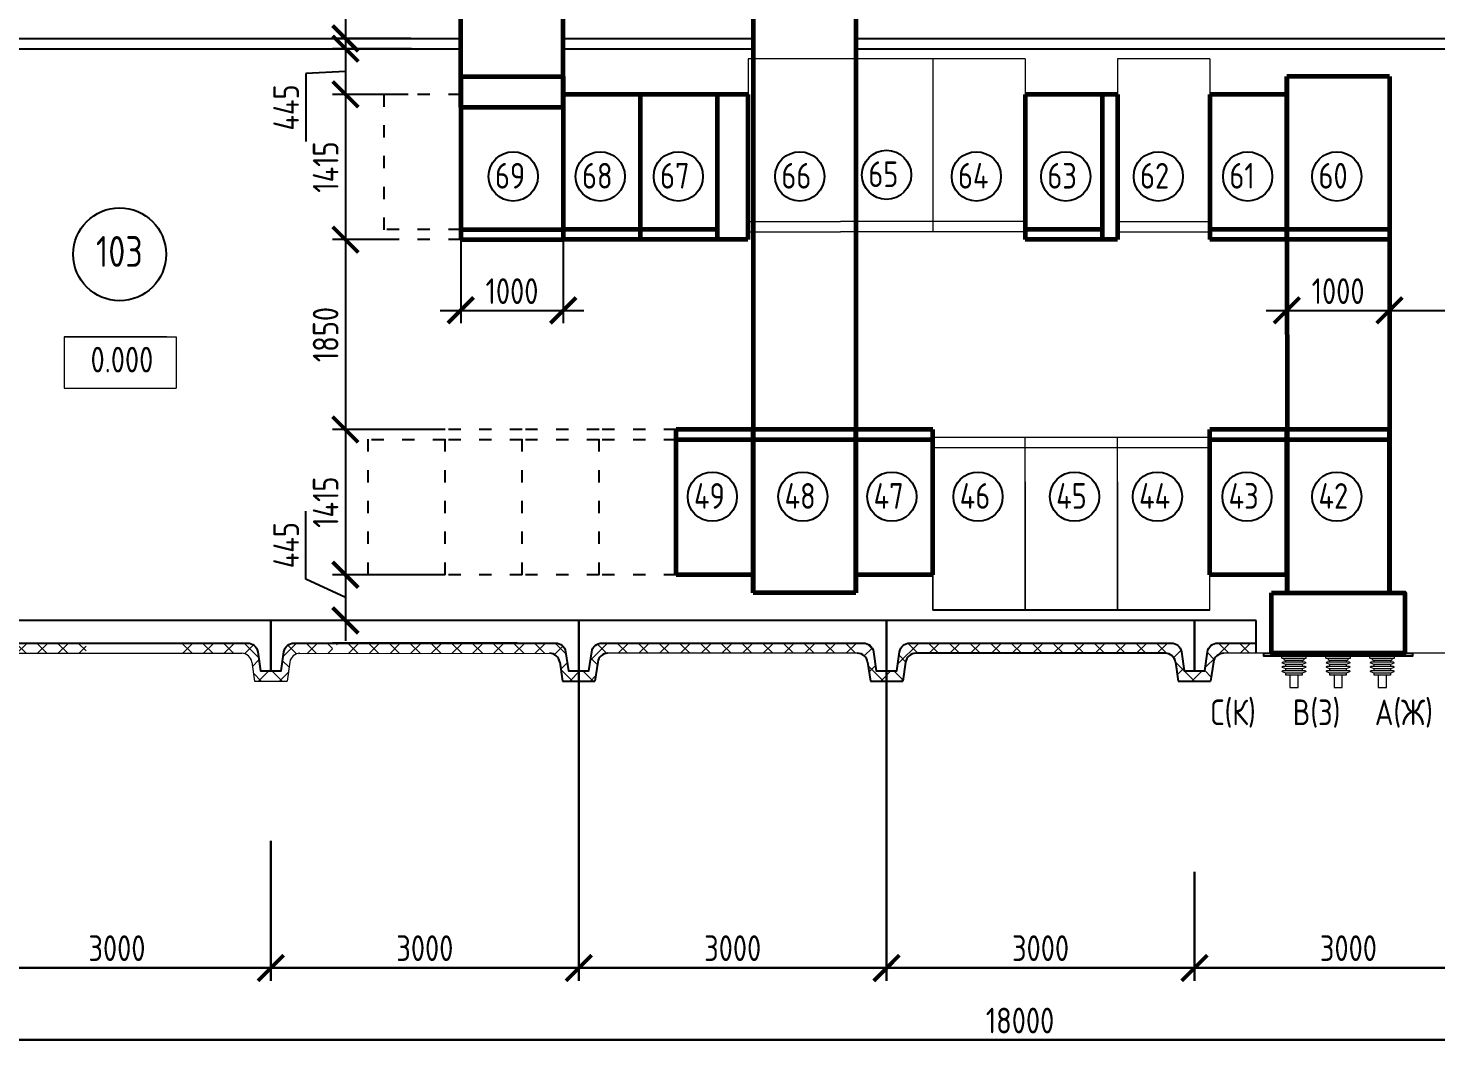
# Model space of a CAD drawing. Extents: x 16310088 to 16425637, y -218501 to -177893.
# Drawn here: x 16332087 to 16345804, y -197627 to -187771 of the extents above; entities that cross this region are included whole.
import ezdxf

# ---------------------------------------------------------------- set-up
doc = ezdxf.new("R2010")
doc.units = 0
doc.linetypes.add('ACAD_ISO03W100', pattern=[30, 12, -18])
doc.linetypes.add('JIS_08_11', pattern=[12.8, 11, -0.6, 0.6, -0.6])
doc.layers.get('0').update_dxf_attribs({"color": 250})
doc.layers.get('Defpoints').update_dxf_attribs({"color": 250})
for name, color, linetype, lineweight in [('Оси', 250, 'JIS_08_11', 9), ('Размеры', 250, 'Continuous', 15), ('Стена', 252, 'Continuous', 40), ('эл_оборудование', 7, 'Continuous', 18)]:
    doc.layers.add(name, color=color, linetype=linetype, lineweight=lineweight)
doc.layers.add('размерыЭС', color=250, linetype='Continuous')
doc.styles.add('GOST 2.304', font='CS_Gost2304.shx')
doc.dimstyles.new('SPDS', dxfattribs={"dimscale": 100, "dimtxt": 2.5, "dimasz": 2.5, "dimexe": 1.25, "dimexo": 0.625, "dimtad": 1, "dimdec": 0, "dimrnd": 0.001, "dimtxsty": 'GOST 2.304', "dimblk": 'ARCHTICK', "dimblk1": 'ARCHTICK', "dimblk2": 'ARCHTICK', "dimcen": 2.5, "dimdle": 2, "dimadec": 0, "dimazin": 2, "dimtfac": 0.75, "dimtdec": 4, "dimtmove": 1, "dimatfit": 3, "dimfxl": 1, "dimtolj": 1, "dimarcsym": 1})
pattern_1 = [(225, (-309694.03, -87331.84), (-101.02788, 101.02788), []), (135, (-309694.03, -87331.84), (101.02788, 101.02788), [])]

# ---------------------------------------------------------------- blocks, each defined once
blk = doc.blocks.new('_ArchTick')
at = {"color": 0, "linetype": 'ByBlock', "const_width": 0.15}
blk.add_lwpolyline([(-0.5, -0.5), (0.5, 0.5)], dxfattribs=at)
blk = doc.blocks.new('*D337')
at = {"layer": 'Defpoints', "color": 0, "lineweight": -3, "ltscale": 100, "transparency": 16777216}
for p in [(16336302, -189501), (16337302, -189501), (16337302, -190520)]:
    blk.add_point(p, dxfattribs=at)
at = {"layer": 'эл_оборудование', "color": 0, "lineweight": -2, "ltscale": 100, "transparency": 16777216}
for p, q in [((16336302, -189564), (16336302, -190645)), ((16337302, -189564), (16337302, -190645)), ((16336102, -190520), (16337502, -190520))]:
    blk.add_line(p, q, dxfattribs=at)
at = {"layer": 'эл_оборудование', "color": 0, "lineweight": -2, "ltscale": 100, "transparency": 16777216, "xscale": 250, "yscale": 250, "zscale": 250, "rotation": 180}
blk.add_blockref('_ArchTick', (16336302, -190520), dxfattribs=at)
at = {"layer": 'эл_оборудование', "color": 0, "lineweight": -2, "ltscale": 100, "transparency": 16777216, "xscale": 250, "yscale": 250, "zscale": 250}
blk.add_blockref('_ArchTick', (16337302, -190520), dxfattribs=at)
at = {"layer": 'эл_оборудование', "color": 0, "ltscale": 100, "transparency": 16777216, "insert": (16336802, -190333), "char_height": 250, "attachment_point": 5, "style": 'GOST 2.304'}
blk.add_mtext('\\A1;1000', dxfattribs=at)
blk = doc.blocks.new('*D338')
at = {"layer": 'Defpoints', "color": 0, "lineweight": -3, "ltscale": 100, "transparency": 16777216}
for p in [(16344352, -189981), (16345352, -189981), (16345352, -190520)]:
    blk.add_point(p, dxfattribs=at)
at = {"layer": 'эл_оборудование', "color": 0, "lineweight": -2, "ltscale": 100, "transparency": 16777216}
for p, q in [((16344352, -190044), (16344352, -190645)), ((16345352, -190044), (16345352, -190645)), ((16344152, -190520), (16345552, -190520))]:
    blk.add_line(p, q, dxfattribs=at)
at = {"layer": 'эл_оборудование', "color": 0, "lineweight": -2, "ltscale": 100, "transparency": 16777216, "xscale": 250, "yscale": 250, "zscale": 250, "rotation": 180}
blk.add_blockref('_ArchTick', (16344352, -190520), dxfattribs=at)
at = {"layer": 'эл_оборудование', "color": 0, "lineweight": -2, "ltscale": 100, "transparency": 16777216, "xscale": 250, "yscale": 250, "zscale": 250}
blk.add_blockref('_ArchTick', (16345352, -190520), dxfattribs=at)
at = {"layer": 'эл_оборудование', "color": 0, "ltscale": 100, "transparency": 16777216, "insert": (16344852, -190333), "char_height": 250, "attachment_point": 5, "style": 'GOST 2.304'}
blk.add_mtext('\\A1;1000', dxfattribs=at)
blk = doc.blocks.new('*D372')
at = {"layer": 'Defpoints', "color": 0, "lineweight": -3, "ltscale": 100, "transparency": 16777216}
for p in [(30177, 5200), (27177, 3200), (27177, 2200)]:
    blk.add_point(p, dxfattribs=at)
at = {"layer": 'Размеры', "color": 0, "lineweight": -2, "ltscale": 100, "transparency": 16777216}
for p, q in [((30177, 5138), (30177, 2075)), ((27177, 3138), (27177, 2075)), ((30377, 2200), (26977, 2200))]:
    blk.add_line(p, q, dxfattribs=at)
at = {"layer": 'Размеры', "color": 0, "lineweight": -2, "ltscale": 100, "transparency": 16777216, "xscale": 250, "yscale": 250, "zscale": 250, "rotation": 180}
blk.add_blockref('_ArchTick', (27177, 2200), dxfattribs=at)
at = {"layer": 'Размеры', "color": 0, "lineweight": -2, "ltscale": 100, "transparency": 16777216, "xscale": 250, "yscale": 250, "zscale": 250}
blk.add_blockref('_ArchTick', (30177, 2200), dxfattribs=at)
at = {"layer": 'Размеры', "color": 0, "ltscale": 100, "transparency": 16777216, "insert": (28677, 2393), "char_height": 250, "attachment_point": 5, "style": 'GOST 2.304'}
blk.add_mtext('\\A1;3000', dxfattribs=at)
blk = doc.blocks.new('*D373')
at = {"layer": 'Defpoints', "color": 0, "lineweight": -3, "ltscale": 100, "transparency": 16777216}
for p in [(21177, 3200), (24177, 3200), (21177, 2200)]:
    blk.add_point(p, dxfattribs=at)
at = {"layer": 'Размеры', "color": 0, "lineweight": -2, "ltscale": 100, "transparency": 16777216}
for p, q in [((21177, 3138), (21177, 2075)), ((24177, 3138), (24177, 2075)), ((24377, 2200), (20977, 2200))]:
    blk.add_line(p, q, dxfattribs=at)
at = {"layer": 'Размеры', "color": 0, "lineweight": -2, "ltscale": 100, "transparency": 16777216, "xscale": 250, "yscale": 250, "zscale": 250, "rotation": 180}
blk.add_blockref('_ArchTick', (21177, 2200), dxfattribs=at)
at = {"layer": 'Размеры', "color": 0, "lineweight": -2, "ltscale": 100, "transparency": 16777216, "xscale": 250, "yscale": 250, "zscale": 250}
blk.add_blockref('_ArchTick', (24177, 2200), dxfattribs=at)
at = {"layer": 'Размеры', "color": 0, "ltscale": 100, "transparency": 16777216, "insert": (22677, 2393), "char_height": 250, "attachment_point": 5, "style": 'GOST 2.304'}
blk.add_mtext('\\A1;3000', dxfattribs=at)
blk = doc.blocks.new('*D288')
at = {"layer": 'Defpoints', "color": 0, "lineweight": 30, "ltscale": 100, "transparency": 16777216}
for p in [(39177, 2200), (21177, 1500), (39177, 1500)]:
    blk.add_point(p, dxfattribs=at)
at = {"layer": 'Размеры', "color": 0, "lineweight": -2, "ltscale": 100, "transparency": 16777216}
for p, q in [((39177, 2138), (39177, 1375)), ((20977, 1500), (39377, 1500)), ((21177, 1438), (21177, 1375))]:
    blk.add_line(p, q, dxfattribs=at)
at = {"layer": 'Размеры', "color": 0, "lineweight": -2, "ltscale": 100, "transparency": 16777216, "xscale": 250, "yscale": 250, "zscale": 250, "rotation": 180}
blk.add_blockref('_ArchTick', (21177, 1500), dxfattribs=at)
at = {"layer": 'Размеры', "color": 0, "lineweight": -2, "ltscale": 100, "transparency": 16777216, "xscale": 250, "yscale": 250, "zscale": 250}
blk.add_blockref('_ArchTick', (39177, 1500), dxfattribs=at)
at = {"layer": 'Размеры', "color": 0, "ltscale": 100, "transparency": 16777216, "insert": (31477, 1688), "char_height": 250, "attachment_point": 5, "style": 'GOST 2.304'}
blk.add_mtext('\\A1;18000', dxfattribs=at)
blk = doc.blocks.new('*D289')
at = {"layer": 'Defpoints', "color": 0, "lineweight": 30, "ltscale": 100, "transparency": 16777216}
for p in [(30177, 3200), (33177, 3200), (30177, 2200)]:
    blk.add_point(p, dxfattribs=at)
at = {"layer": 'Размеры', "color": 0, "lineweight": -2, "ltscale": 100, "transparency": 16777216}
for p, q in [((30177, 3138), (30177, 2075)), ((33177, 3138), (33177, 2075)), ((33377, 2200), (29977, 2200))]:
    blk.add_line(p, q, dxfattribs=at)
at = {"layer": 'Размеры', "color": 0, "lineweight": -2, "ltscale": 100, "transparency": 16777216, "xscale": 250, "yscale": 250, "zscale": 250, "rotation": 180}
blk.add_blockref('_ArchTick', (30177, 2200), dxfattribs=at)
at = {"layer": 'Размеры', "color": 0, "lineweight": -2, "ltscale": 100, "transparency": 16777216, "xscale": 250, "yscale": 250, "zscale": 250}
blk.add_blockref('_ArchTick', (33177, 2200), dxfattribs=at)
at = {"layer": 'Размеры', "color": 0, "ltscale": 100, "transparency": 16777216, "insert": (31677, 2393), "char_height": 250, "attachment_point": 5, "style": 'GOST 2.304'}
blk.add_mtext('\\A1;3000', dxfattribs=at)
blk = doc.blocks.new('*D296')
at = {"layer": 'Defpoints', "color": 0, "lineweight": 30, "ltscale": 100, "transparency": 16777216}
for p in [(36177, 5200), (33177, 3200), (33177, 2200)]:
    blk.add_point(p, dxfattribs=at)
at = {"layer": 'Размеры', "color": 0, "lineweight": -2, "ltscale": 100, "transparency": 16777216}
for p, q in [((36177, 5138), (36177, 2075)), ((33177, 3138), (33177, 2075)), ((36377, 2200), (32977, 2200))]:
    blk.add_line(p, q, dxfattribs=at)
at = {"layer": 'Размеры', "color": 0, "lineweight": -2, "ltscale": 100, "transparency": 16777216, "xscale": 250, "yscale": 250, "zscale": 250, "rotation": 180}
blk.add_blockref('_ArchTick', (33177, 2200), dxfattribs=at)
at = {"layer": 'Размеры', "color": 0, "lineweight": -2, "ltscale": 100, "transparency": 16777216, "xscale": 250, "yscale": 250, "zscale": 250}
blk.add_blockref('_ArchTick', (36177, 2200), dxfattribs=at)
at = {"layer": 'Размеры', "color": 0, "ltscale": 100, "transparency": 16777216, "insert": (34677, 2393), "char_height": 250, "attachment_point": 5, "style": 'GOST 2.304'}
blk.add_mtext('\\A1;3000', dxfattribs=at)
blk = doc.blocks.new('*D297')
at = {"layer": 'Defpoints', "color": 0, "lineweight": 30, "ltscale": 100, "transparency": 16777216}
for p in [(27177, 5500), (24177, 3500), (24177, 2200)]:
    blk.add_point(p, dxfattribs=at)
at = {"layer": 'Размеры', "color": 0, "lineweight": -2, "ltscale": 100, "transparency": 16777216}
for p, q in [((27177, 5438), (27177, 2075)), ((24177, 3438), (24177, 2075)), ((27377, 2200), (23977, 2200))]:
    blk.add_line(p, q, dxfattribs=at)
at = {"layer": 'Размеры', "color": 0, "lineweight": -2, "ltscale": 100, "transparency": 16777216, "xscale": 250, "yscale": 250, "zscale": 250, "rotation": 180}
blk.add_blockref('_ArchTick', (24177, 2200), dxfattribs=at)
at = {"layer": 'Размеры', "color": 0, "lineweight": -2, "ltscale": 100, "transparency": 16777216, "xscale": 250, "yscale": 250, "zscale": 250}
blk.add_blockref('_ArchTick', (27177, 2200), dxfattribs=at)
at = {"layer": 'Размеры', "color": 0, "ltscale": 100, "transparency": 16777216, "insert": (25677, 2393), "char_height": 250, "attachment_point": 5, "style": 'GOST 2.304'}
blk.add_mtext('\\A1;3000', dxfattribs=at)
blk = doc.blocks.new('*D326')
at = {"layer": 'Defpoints', "color": 0, "linetype": 'ByBlock', "lineweight": -3, "ltscale": 10, "transparency": 16777216}
for p in [(16335852, -187426), (16335179, -187871), (16335880, -187871)]:
    blk.add_point(p, dxfattribs=at)
at = {"layer": 'эл_оборудование', "color": 0, "linetype": 'ByBlock', "lineweight": -2, "ltscale": 10, "transparency": 16777216}
for p, q in [((16334804, -187550), (16334804, -186890)), ((16335179, -187226), (16335179, -188071)), ((16335789, -187426), (16335054, -187426)), ((16335179, -187649), (16334804, -187550)), ((16335817, -187871), (16335054, -187871))]:
    blk.add_line(p, q, dxfattribs=at)
at = {"layer": 'эл_оборудование', "color": 0, "linetype": 'ByBlock', "lineweight": -2, "ltscale": 10, "transparency": 16777216, "xscale": 250, "yscale": 250, "zscale": 250}
for p, rotation in [((16335179, -187426), 90), ((16335179, -187871), 270)]:
    blk.add_blockref('_ArchTick', p, dxfattribs=dict(at, rotation=rotation))
at = {"layer": 'эл_оборудование', "color": 0, "linetype": 'ByBlock', "lineweight": 25, "ltscale": 10, "transparency": 16777216, "insert": (16334611, -187220), "char_height": 250, "attachment_point": 5, "rotation": 90, "style": 'GOST 2.304'}
blk.add_mtext('\\A1;445', dxfattribs=at)
blk = doc.blocks.new('*D327')
at = {"layer": 'Defpoints', "color": 0, "lineweight": -3, "ltscale": 100, "transparency": 16777216}
for p in [(16347832, -188981), (16345352, -189632), (16347832, -190520)]:
    blk.add_point(p, dxfattribs=at)
at = {"layer": 'эл_оборудование', "color": 0, "lineweight": -2, "ltscale": 100, "transparency": 16777216}
for p, q in [((16347832, -189044), (16347832, -190645)), ((16345352, -189695), (16345352, -190645)), ((16345152, -190520), (16348032, -190520))]:
    blk.add_line(p, q, dxfattribs=at)
at = {"layer": 'эл_оборудование', "color": 0, "lineweight": -2, "ltscale": 100, "transparency": 16777216, "xscale": 250, "yscale": 250, "zscale": 250, "rotation": 180}
blk.add_blockref('_ArchTick', (16345352, -190520), dxfattribs=at)
at = {"layer": 'эл_оборудование', "color": 0, "lineweight": -2, "ltscale": 100, "transparency": 16777216, "xscale": 250, "yscale": 250, "zscale": 250}
blk.add_blockref('_ArchTick', (16347832, -190520), dxfattribs=at)
at = {"layer": 'эл_оборудование', "color": 0, "ltscale": 100, "transparency": 16777216, "insert": (16346592, -190323), "char_height": 250, "attachment_point": 5, "style": 'GOST 2.304'}
blk.add_mtext('\\A1;2480', dxfattribs=at)
blk = doc.blocks.new('*D328')
at = {"layer": 'Defpoints', "color": 0, "lineweight": -3, "ltscale": 10, "transparency": 16777216}
for p in [(16335702, -189831), (16335179, -191681), (16336152, -191681)]:
    blk.add_point(p, dxfattribs=at)
at = {"layer": 'эл_оборудование', "color": 0, "lineweight": -2, "ltscale": 10, "transparency": 16777216}
for p, q in [((16335179, -189631), (16335179, -191881)), ((16335639, -189831), (16335054, -189831)), ((16336089, -191681), (16335054, -191681))]:
    blk.add_line(p, q, dxfattribs=at)
at = {"layer": 'эл_оборудование', "color": 0, "lineweight": -2, "ltscale": 10, "transparency": 16777216, "xscale": 250, "yscale": 250, "zscale": 250}
for p, rotation in [((16335179, -189831), 90), ((16335179, -191681), 270)]:
    blk.add_blockref('_ArchTick', p, dxfattribs=dict(at, rotation=rotation))
at = {"layer": 'эл_оборудование', "color": 0, "lineweight": 25, "ltscale": 10, "transparency": 16777216, "insert": (16334986, -190756), "char_height": 250, "attachment_point": 5, "rotation": 90, "style": 'GOST 2.304'}
blk.add_mtext('\\A1;1850', dxfattribs=at)
blk = doc.blocks.new('*D330')
at = {"layer": 'Defpoints', "color": 0, "lineweight": -3, "ltscale": 100, "transparency": 16777216}
for p in [(16336152, -193096), (16335179, -193541), (16336252, -193541)]:
    blk.add_point(p, dxfattribs=at)
at = {"layer": 'эл_оборудование', "color": 0, "lineweight": -2, "ltscale": 100, "transparency": 16777216}
for p, q in [((16334794, -193138), (16334794, -192477)), ((16335179, -192896), (16335179, -193741)), ((16335179, -193319), (16334794, -193138)), ((16336089, -193096), (16335054, -193096)), ((16336189, -193541), (16335054, -193541))]:
    blk.add_line(p, q, dxfattribs=at)
at = {"layer": 'эл_оборудование', "color": 0, "lineweight": -2, "ltscale": 100, "transparency": 16777216, "xscale": 250, "yscale": 250, "zscale": 250}
for p, rotation in [((16335179, -193096), 90), ((16335179, -193541), 270)]:
    blk.add_blockref('_ArchTick', p, dxfattribs=dict(at, rotation=rotation))
at = {"layer": 'эл_оборудование', "color": 0, "ltscale": 100, "transparency": 16777216, "insert": (16334601, -192808), "char_height": 250, "attachment_point": 5, "rotation": 90, "style": 'GOST 2.304'}
blk.add_mtext('\\A1;445', dxfattribs=at)
blk = doc.blocks.new('*D331')
at = {"layer": 'Defpoints', "color": 0, "lineweight": -3, "ltscale": 10, "transparency": 16777216}
for p in [(16335885, -187971), (16335179, -188416), (16335852, -188416)]:
    blk.add_point(p, dxfattribs=at)
at = {"layer": 'эл_оборудование', "color": 0, "lineweight": -2, "ltscale": 10, "transparency": 16777216}
for p, q in [((16335179, -187771), (16335179, -188616)), ((16335822, -187971), (16335054, -187971)), ((16335179, -188194), (16334794, -188213)), ((16334794, -188213), (16334794, -188874)), ((16335789, -188416), (16335054, -188416))]:
    blk.add_line(p, q, dxfattribs=at)
at = {"layer": 'эл_оборудование', "color": 0, "lineweight": -2, "ltscale": 10, "transparency": 16777216, "xscale": 250, "yscale": 250, "zscale": 250}
for p, rotation in [((16335179, -187971), 90), ((16335179, -188416), 270)]:
    blk.add_blockref('_ArchTick', p, dxfattribs=dict(at, rotation=rotation))
at = {"layer": 'эл_оборудование', "color": 0, "lineweight": 25, "ltscale": 10, "transparency": 16777216, "insert": (16334601, -188544), "char_height": 250, "attachment_point": 5, "rotation": 90, "style": 'GOST 2.304'}
blk.add_mtext('\\A1;445', dxfattribs=at)
blk = doc.blocks.new('*D334')
at = {"layer": 'Defpoints', "color": 0, "lineweight": -3, "ltscale": 100, "transparency": 16777216}
for p in [(16335552, -188416), (16335179, -189831), (16335552, -189831)]:
    blk.add_point(p, dxfattribs=at)
at = {"layer": 'эл_оборудование', "color": 0, "lineweight": -2, "ltscale": 100, "transparency": 16777216}
for p, q in [((16335179, -188216), (16335179, -190031)), ((16335489, -188416), (16335054, -188416)), ((16335489, -189831), (16335054, -189831))]:
    blk.add_line(p, q, dxfattribs=at)
at = {"layer": 'эл_оборудование', "color": 0, "lineweight": -2, "ltscale": 100, "transparency": 16777216, "xscale": 250, "yscale": 250, "zscale": 250}
for p, rotation in [((16335179, -188416), 90), ((16335179, -189831), 270)]:
    blk.add_blockref('_ArchTick', p, dxfattribs=dict(at, rotation=rotation))
at = {"layer": 'эл_оборудование', "color": 0, "ltscale": 100, "transparency": 16777216, "insert": (16334986, -189124), "char_height": 250, "attachment_point": 5, "rotation": 90, "style": 'GOST 2.304'}
blk.add_mtext('\\A1;1415', dxfattribs=at)
blk = doc.blocks.new('*D335')
at = {"layer": 'Defpoints', "color": 0, "lineweight": -3, "ltscale": 100, "transparency": 16777216}
for p in [(16336152, -191681), (16335179, -193096), (16336152, -193096)]:
    blk.add_point(p, dxfattribs=at)
at = {"layer": 'эл_оборудование', "color": 0, "lineweight": -2, "ltscale": 100, "transparency": 16777216}
for p, q in [((16335179, -191481), (16335179, -193296)), ((16336089, -191681), (16335054, -191681)), ((16336089, -193096), (16335054, -193096))]:
    blk.add_line(p, q, dxfattribs=at)
at = {"layer": 'эл_оборудование', "color": 0, "lineweight": -2, "ltscale": 100, "transparency": 16777216, "xscale": 250, "yscale": 250, "zscale": 250}
for p, rotation in [((16335179, -191681), 90), ((16335179, -193096), 270)]:
    blk.add_blockref('_ArchTick', p, dxfattribs=dict(at, rotation=rotation))
at = {"layer": 'эл_оборудование', "color": 0, "ltscale": 100, "transparency": 16777216, "insert": (16334986, -192389), "char_height": 250, "attachment_point": 5, "rotation": 90, "style": 'GOST 2.304'}
blk.add_mtext('\\A1;1415', dxfattribs=at)
blk = doc.blocks.new('A$C1DB51F7C')
for p, q in [((-510, 193), (-541, 181)), ((-510, 151), (-541, 139)), ((-430, 171), (-540, 171)), ((-510, 213), (-510, 193)), ((-430, 213), (-510, 213)), ((-430, 193), (-510, 193)), ((-510, 166), (-510, 151)), ((-430, 151), (-510, 151)), ((-350, 213), (-430, 213)), ((-350, 193), (-430, 193)), ((-320, 171), (-430, 171)), ((-350, 151), (-430, 151)), ((-350, 193), (-350, 213)), ((-318, 181), (-350, 193)), ((-350, 151), (-350, 166)), ((-318, 139), (-350, 151)), ((-80, 193), (-111, 181)), ((-80, 151), (-111, 139)), ((0, 171), (-110, 171)), ((-80, 213), (-80, 193)), ((0, 213), (-80, 213)), ((0, 193), (-80, 193)), ((-80, 166), (-80, 151)), ((0, 151), (-80, 151)), ((80, 213), (0, 213)), ((80, 193), (0, 193)), ((110, 171), (0, 171)), ((80, 151), (0, 151)), ((80, 193), (80, 213)), ((112, 181), (80, 193)), ((80, 151), (80, 166)), ((112, 139), (80, 151)), ((350, 193), (319, 181)), ((350, 151), (319, 139)), ((430, 171), (320, 171)), ((350, 213), (350, 193)), ((430, 213), (350, 213)), ((430, 193), (350, 193)), ((350, 166), (350, 151)), ((430, 151), (350, 151)), ((510, 213), (430, 213)), ((510, 193), (430, 193)), ((540, 171), (430, 171)), ((510, 151), (430, 151)), ((510, 193), (510, 213)), ((542, 181), (510, 193)), ((510, 151), (510, 166)), ((542, 139), (510, 151)), ((-550, 48), (-550, 28)), ((-550, 48), (-540, 48)), ((-510, 109), (-541, 97)), ((-430, 129), (-540, 129)), ((-430, 88), (-540, 88)), ((-540, 48), (-320, 48)), ((-525, 63), (-525, 48)), ((-520, 68), (-340, 68)), ((-510, 124), (-510, 109)), ((-430, 109), (-510, 109)), ((-510, 83), (-510, 73)), ((-320, 129), (-430, 129)), ((-350, 109), (-430, 109)), ((-320, 88), (-430, 88)), ((-350, 109), (-350, 124)), ((-318, 97), (-350, 109)), ((-350, 73), (-350, 83)), ((-335, 48), (-335, 63)), ((-320, 48), (-310, 48)), ((-310, 48), (-310, 28)), ((-120, 48), (-120, 28)), ((-120, 48), (-110, 48)), ((-80, 109), (-111, 97)), ((0, 129), (-110, 129)), ((0, 88), (-110, 88)), ((-110, 48), (110, 48)), ((-95, 63), (-95, 48)), ((-90, 68), (90, 68)), ((-80, 124), (-80, 109)), ((0, 109), (-80, 109)), ((-80, 83), (-80, 73)), ((110, 129), (0, 129)), ((80, 109), (0, 109)), ((110, 88), (0, 88)), ((80, 109), (80, 124)), ((112, 97), (80, 109)), ((80, 73), (80, 83)), ((95, 48), (95, 63)), ((110, 48), (120, 48)), ((120, 48), (120, 28)), ((310, 48), (310, 28)), ((310, 48), (320, 48)), ((350, 109), (319, 97)), ((430, 129), (320, 129)), ((430, 88), (320, 88)), ((320, 48), (540, 48)), ((335, 63), (335, 48)), ((340, 68), (520, 68)), ((350, 124), (350, 109)), ((430, 109), (350, 109)), ((350, 83), (350, 73)), ((540, 129), (430, 129)), ((510, 109), (430, 109)), ((540, 88), (430, 88)), ((510, 109), (510, 124)), ((542, 97), (510, 109)), ((510, 73), (510, 83)), ((525, 48), (525, 63)), ((540, 48), (550, 48)), ((550, 48), (550, 28))]:
    blk.add_line(p, q)
for points in [[(-470, 333), (-390, 333), (-390, 213), (-470, 213)], [(-40, 333), (40, 333), (40, 213), (-40, 213)], [(390, 333), (470, 333), (470, 213), (390, 213)]]:
    blk.add_lwpolyline(points, close=True)
for centre, start, end in [((-540, 176), 110.647, 270), ((-540, 134), 110.647, 270), ((-515, 166), 0, 90), ((-345, 166), 90, 180), ((-320, 176), 270, 69.353), ((-320, 134), 270, 69.353), ((-110, 176), 110.647, 270), ((-110, 134), 110.647, 270), ((-85, 166), 0, 90), ((85, 166), 90, 180), ((110, 176), 270, 69.353), ((110, 134), 270, 69.353), ((320, 176), 110.647, 270), ((320, 134), 110.647, 270), ((345, 166), 0, 90), ((515, 166), 90, 180), ((540, 176), 270, 69.353), ((540, 134), 270, 69.353), ((-540, 93), 110.647, 270), ((-520, 63), 90, 180), ((-515, 124), 0, 90), ((-515, 83), 0, 90), ((-515, 73), 270, 0), ((-345, 124), 90, 180), ((-345, 83), 90, 180), ((-345, 73), 180, 270), ((-340, 63), 0, 90), ((-320, 93), 270, 69.353), ((-110, 93), 110.647, 270), ((-90, 63), 90, 180), ((-85, 124), 0, 90), ((-85, 83), 0, 90), ((-85, 73), 270, 0), ((85, 124), 90, 180), ((85, 83), 90, 180), ((85, 73), 180, 270), ((90, 63), 0, 90), ((110, 93), 270, 69.353), ((320, 93), 110.647, 270), ((340, 63), 90, 180), ((345, 124), 0, 90), ((345, 83), 0, 90), ((345, 73), 270, 0), ((515, 124), 90, 180), ((515, 83), 90, 180), ((515, 73), 180, 270), ((520, 63), 0, 90), ((540, 93), 270, 69.353)]:
    blk.add_arc(centre, 5, start, end)
at = {"layer": 'размерыЭС', "color": 7, "lineweight": 25, "ltscale": 100}
blk.add_lwpolyline([(725, 0), (725, 28), (-725, 28), (-725, 0)], close=True, dxfattribs=at)
blk = doc.blocks.new('A$C00E11603')
at = {"layer": 'эл_оборудование', "lineweight": 25, "ltscale": 100}
for centre in [(16932, -7624), (16932, -7624), (17780, -7624), (17780, -7624), (18541, -7624), (18541, -7624), (19724, -7624), (19724, -7624), (20570, -7609), (20570, -7609), (21445, -7624), (21445, -7624), (22316, -7624), (22316, -7624), (23218, -7624), (23218, -7624), (24089, -7624), (24089, -7624), (24957, -7624), (24957, -7624), (18872, -10744), (18872, -10744), (19754, -10744), (19754, -10744), (20622, -10744), (20622, -10744), (21461, -10744), (21461, -10744), (22402, -10744), (22402, -10744), (23209, -10744), (23209, -10744), (24082, -10744), (24082, -10744), (24957, -10744), (24957, -10744)]:
    blk.add_circle(centre, 240, dxfattribs=at)
at = {"layer": 'эл_оборудование', "lineweight": 25, "ltscale": 100, "style": 'GOST 2.304'}
for s, p in [('69', (16754, -7743)), ('68', (17602, -7743)), ('67', (18363, -7743)), ('66', (19545, -7743)), ('65', (20392, -7728)), ('64', (21266, -7743)), ('63', (22137, -7743)), ('62', (23040, -7743)), ('61', (23911, -7743)), ('60', (24779, -7743)), ('49', (18694, -10862)), ('48', (19576, -10862)), ('47', (20444, -10862)), ('46', (21283, -10862)), ('45', (22223, -10862)), ('44', (23031, -10862)), ('43', (23903, -10862)), ('42', (24779, -10862))]:
    blk.add_text(s, height=250, dxfattribs=at).set_placement(p)
blk = doc.blocks.new('A$C266D59E8')
at = {"layer": 'Размеры', "ltscale": 100}
h = blk.add_hatch(dxfattribs=at)
h.set_pattern_fill('ANSI37', color=256, scale=45, angle=90, style=0)
h.set_pattern_definition(pattern_1)
h.paths.add_polyline_path([(23276.5, 5265.6), (23276.5, 5365.6), (23862.5, 5365.6, 0.0495349), (23799, 5265.6)])
h.paths.add_polyline_path([(22126.9, 5265.5, 0.0273916), (22107.5, 5365.6), (22376.5, 5365.6), (22376.5, 5265.5)])
h.paths.add_polyline_path([(21453.6, 5265.4, 0.3522597), (21361.5, 5180.3), (21334.2, 4995.6), (20736.5, 4995.6), (20736.5, 5075.6), (21176.5, 5075.6), (21176.5, 5095.6), (21276.5, 5095.6), (21303.9, 5280.3, -0.3717627), (21402.8, 5365.6), (22107.5, 5365.6, -0.0273916), (22126.9, 5265.5)])
h.paths.add_polyline_path([(20636.5, 4995.6), (20636.5, 5485.9), (20736.5, 5485.9), (20736.5, 4995.6)])
h = blk.add_hatch(dxfattribs=at)
h.set_pattern_fill('ANSI37', color=256, scale=45, angle=90, style=0)
h.set_pattern_definition(pattern_1)
h.paths.add_polyline_path([(24450.5, 5265.1, 0.3436962), (24361.5, 5180.3), (24334.2, 4995.6), (24216.1, 4995.6), (24175.2, 4995.6), (24075.2, 4995.6), (24018.8, 4995.6), (23991.5, 5180.3, 0.3717627), (23892.5, 5265.6), (23276.5, 5265.6), (23276.5, 5365.6), (23950.2, 5365.6, -0.3717627), (24049.1, 5280.3), (24076.5, 5095.6), (24176.5, 5095.6), (24276.5, 5095.6), (24303.9, 5280.3, -0.3717627), (24402.8, 5365.6), (24776.5, 5365.6), (24776.5, 5265.2)])
h = blk.add_hatch(dxfattribs=at)
h.set_pattern_fill('ANSI37', color=256, scale=45, angle=90, style=0)
h.set_pattern_definition(pattern_1)
h.paths.add_polyline_path([(39018.8, 4995.6), (38991.5, 5180.3, 0.3717627), (38892.5, 5265.6), (36460.5, 5265.6, 0.3717627), (36361.5, 5180.3), (36334.2, 4995.6), (36018.8, 4995.6), (35991.5, 5180.3, 0.3717627), (35892.5, 5265.6), (35576.5, 5265.6), (35576.5, 5365.6), (35950.2, 5365.6, -0.3717627), (36049.1, 5280.3), (36076.5, 5095.6), (36176.5, 5095.6), (36276.5, 5095.6), (36303.9, 5280.3, -0.3717627), (36402.8, 5365.6), (38950.2, 5365.6, -0.3717627), (39049.1, 5280.3), (39076.5, 5095.6), (39176.5, 5095.6), (39576.5, 5095.6), (39576.5, 4995.6)])
h.paths.add_polyline_path([(33018.8, 4995.6), (32991.5, 5180.3, 0.3717627), (32892.5, 5265.6), (30460.5, 5265.6, 0.3717627), (30361.5, 5180.3), (30334.2, 4995.6), (30018.8, 4995.6), (29991.5, 5180.3, 0.3717627), (29892.5, 5265.6), (27460.5, 5265.6, 0.3717627), (27361.5, 5180.3), (27334.2, 4995.6), (27216.1, 4995.6), (27175.2, 4995.6), (27075.2, 4995.6), (27018.8, 4995.6), (26991.5, 5180.3, 0.3717627), (26892.5, 5265.6), (24869.6, 5265.2, 0.0497226), (24805.9, 5365.6), (26576.5, 5365.6), (26950.2, 5365.6, -0.3717627), (27049.1, 5280.3), (27076.5, 5095.6), (27176.5, 5095.6), (27276.5, 5095.6), (27303.9, 5280.3, -0.3717627), (27402.8, 5365.6), (29950.2, 5365.6, -0.3717627), (30049.1, 5280.3), (30076.5, 5095.6), (30176.5, 5095.6), (30276.5, 5095.6), (30303.9, 5280.3, -0.3717627), (30402.8, 5365.6), (32950.2, 5365.6, -0.3717627), (33049.1, 5280.3), (33076.5, 5095.6), (33176.5, 5095.6), (33276.5, 5095.6), (33303.9, 5280.3, -0.3717627), (33402.8, 5365.6), (33776.5, 5365.6), (33776.5, 5265.6), (33460.5, 5265.6, 0.3717627), (33361.5, 5180.3), (33334.2, 4995.6)])
at = {"lineweight": 25, "ltscale": 100}
for p, q in [((21176.5, 11255.6), (26026.5, 11255.6)), ((27026.5, 11255.6), (28876.5, 11255.6)), ((29876.5, 11255.6), (39176.5, 11255.6)), ((29876.5, 11255.6), (39176.5, 11255.6)), ((21176.5, 11155.6), (26026.5, 11155.6)), ((27026.5, 11155.6), (28876.5, 11155.6)), ((29876.5, 11155.6), (39176.5, 11155.6)), ((26576.5, 5585.6), (24776.5, 5585.6)), ((33776.5, 5265.6), (33776.5, 5365.8)), ((32892.5, 5265.6), (30460.5, 5265.6)), ((26991.5, 5180.3), (27018.8, 4995.6)), ((26991.5, 5180.3), (27018.8, 4995.6)), ((27361.5, 5180.3), (27334.2, 4995.6)), ((27361.5, 5180.3), (27334.2, 4995.6)), ((29991.5, 5180.3), (30018.8, 4995.6)), ((30361.5, 5180.3), (30334.2, 4995.6)), ((32991.5, 5180.3), (33018.8, 4995.6)), ((33361.5, 5180.3), (33334.2, 4995.6)), ((27018.8, 4995.6), (27118.8, 4995.6)), ((27018.8, 4995.6), (27118.8, 4995.6)), ((27075.2, 4995.6), (27175.2, 4995.6)), ((27175.2, 4995.6), (27275.2, 4995.6)), ((27175.2, 4995.6), (27275.2, 4995.6)), ((27216.1, 4995.6), (27334.2, 4995.6)), ((27216.1, 4995.6), (27334.2, 4995.6)), ((30018.8, 4995.6), (30334.2, 4995.6)), ((33018.8, 4995.6), (33334.2, 4995.6))]:
    blk.add_line(p, q, dxfattribs=at)
for points in [[(24049.1, 5280.3), (24076.5, 5095.6), (24176.5, 5095.6), (24176.5, 5585.6), (21176.5, 5585.6), (21176.5, 5095.6), (21276.5, 5095.6), (21303.9, 5280.3, -0.3717627), (21402.8, 5365.6), (23950.2, 5365.6, -0.3717627)], [(30049.1, 5280.3), (30076.5, 5095.6), (30176.5, 5095.6), (30176.5, 5585.6), (27176.5, 5585.6), (27176.5, 5095.6), (27276.5, 5095.6), (27303.9, 5280.3, -0.3717627), (27402.8, 5365.6), (29950.2, 5365.6, -0.3717627)], [(33049.1, 5280.3), (33076.5, 5095.6), (33176.5, 5095.6), (33176.5, 5585.6), (30176.5, 5585.6), (30176.5, 5095.6), (30276.5, 5095.6), (30303.9, 5280.3, -0.3717627), (30402.8, 5365.6), (32950.2, 5365.6, -0.3717627)], [(33776.5, 5585.6), (33176.5, 5585.6), (33176.5, 5095.6), (33276.5, 5095.6), (33303.9, 5280.3, -0.3717627), (33402.8, 5365.6), (33776.5, 5365.6)]]:
    blk.add_lwpolyline(points, format="xyb", close=True, dxfattribs=at)
for points in [[(26576.5, 5585.6), (24176.5, 5585.6), (24176.5, 5095.6), (24276.5, 5095.6), (24303.9, 5280.3, -0.3717627), (24402.8, 5365.6), (26576.5, 5365.6)], [(26576.5, 5365.6), (26950.2, 5365.6, -0.3717627), (27049.1, 5280.3), (27076.5, 5095.6), (27176.5, 5095.6), (27176.5, 5585.6), (26576.5, 5585.6)]]:
    blk.add_lwpolyline(points, format="xyb", dxfattribs=at)
for centre, start, end in [((26892.5, 5165.6), 8.42697, 90), ((27460.5, 5165.6), 90, 171.57303), ((29892.5, 5165.6), 8.42697, 90), ((30460.5, 5165.6), 90, 171.57303), ((32892.5, 5165.6), 8.42697, 90), ((33460.5, 5165.6), 90, 171.57303)]:
    blk.add_arc(centre, 100, start, end, dxfattribs=at)
at = {"layer": 'Размеры', "ltscale": 100}
for p, q in [((21453.6, 5265.4), (23892.5, 5265.6)), ((24450.5, 5265.1), (26892.5, 5265.6)), ((29892.5, 5265.6), (27460.5, 5265.6)), ((35892.5, 5265.6), (33460.5, 5265.6)), ((23991.5, 5180.3), (24018.8, 4995.6)), ((24361.5, 5180.3), (24334.2, 4995.6)), ((24018.8, 4995.6), (24118.8, 4995.6)), ((24075.2, 4995.6), (24175.2, 4995.6)), ((24175.2, 4995.6), (24275.2, 4995.6)), ((24216.1, 4995.6), (24334.2, 4995.6))]:
    blk.add_line(p, q, dxfattribs=at)
for centre, start, end in [((23892.5, 5165.6), 8.42697, 90), ((24460.5, 5165.6), 90, 171.57303)]:
    blk.add_arc(centre, 100, start, end, dxfattribs=at)
at = {"layer": 'Стена', "lineweight": -3, "ltscale": 100}
blk.add_line((26576.5, 5365.6), (24776.5, 5365.6), dxfattribs=at)
at = {"layer": 'Размеры', "ltscale": 100}
for base, p1, p2, picture, middle in [((24176.5, 2200), (27176.5, 5500), (24176.5, 3500), '*D297', (25676.5, 2392.7)), ((27176.5, 2200), (30176.5, 5200), (27176.5, 3200), '*D372', (28676.5, 2392.7)), ((33176.5, 2200), (36176.5, 5200), (33176.5, 3200), '*D296', (34676.5, 2392.7)), ((21176.5, 2200), (24176.5, 3200), (21176.5, 3200), '*D373', (22676.5, 2392.7)), ((30176.5, 2200), (33176.5, 3200), (30176.5, 3200), '*D289', (31676.5, 2392.7))]:
    dim = blk.add_linear_dim(base=base, p1=p1, p2=p2, angle=180, dimstyle='SPDS', dxfattribs=at)
    dim.commit()
    dim.dimension.update_dxf_attribs({"geometry": picture, "text_midpoint": middle})
dim = blk.add_linear_dim(base=(39176.5, 1500), p1=(21176.5, 1500), p2=(39176.5, 2200), dimstyle='SPDS', dxfattribs=at)
dim.commit()
dim.dimension.update_dxf_attribs({"geometry": '*D288', "text_midpoint": (31477, 1500), "dimtype": 128})

msp = doc.modelspace()

# ---------------------------------------------------------------- linework, layer by layer
at = {"layer": 'Оси', "linetype": 'ByBlock', "ltscale": 100}
for p, q in [((16333438.4, -190777.4), (16332438.4, -190777.4)), ((16332438.4, -190777.4), (16333438.4, -190777.4)), ((16332438.4, -190777.4), (16333530.8, -190777.4)), ((16332438.4, -190777.4), (16332438.4, -191277.4)), ((16333530.8, -190777.4), (16333530.8, -191277.4)), ((16332438.4, -191277.4), (16333530.8, -191277.4))]:
    msp.add_line(p, q, dxfattribs=at)
at = {"layer": 'Оси', "color": 1, "linetype": 'ByBlock', "ltscale": 100}
msp.add_line((16332438.4, -191277.4), (16333438.4, -191277.4), dxfattribs=at)
at = {"layer": 'эл_оборудование', "lineweight": 60, "ltscale": 100}
for p, q in [((16339152, -182571), (16339152, -193271)), ((16340152, -182571), (16340152, -193271)), ((16336302, -188541), (16336302, -187301)), ((16337302, -188541), (16337302, -187301)), ((16336302, -188241), (16336302, -189656)), ((16336302, -188241), (16337302, -188241)), ((16336302, -188241), (16336302, -189831)), ((16337302, -188241), (16337302, -189831)), ((16344352, -189831), (16344352, -188241)), ((16344352, -188241), (16344354.6, -193271)), ((16345352, -188241), (16344352, -188241)), ((16345352, -188241), (16345352, -189831)), ((16345352, -188241), (16345352, -193271)), ((16338052, -188416), (16337302, -188416)), ((16339102, -188416), (16338052, -188416)), ((16338052, -188416), (16338052, -189831)), ((16338052, -188471), (16338052, -189831)), ((16338052, -188471), (16338052, -189831)), ((16338802, -188416), (16338802, -189831)), ((16339101.5, -188416), (16339101.5, -189831)), ((16341802, -188416), (16341802, -189831)), ((16342702, -188416), (16341802, -188416)), ((16342552, -188416), (16342552, -189831)), ((16342552, -188416), (16342552, -189831)), ((16342702, -188416), (16342702, -189831)), ((16342702, -188416), (16342702, -189831)), ((16344352, -188416), (16343602, -188416)), ((16343602, -188416), (16343602, -189831)), ((16344352, -188416), (16344352, -189831)), ((16345352, -188471), (16345352, -189831)), ((16345352, -188471), (16345352, -189831)), ((16336302, -188541), (16337302, -188541)), ((16336302, -189731), (16337302, -189731)), ((16336302, -189831), (16337302, -189831)), ((16338052, -189731), (16337302, -189731)), ((16338052, -189831), (16337302, -189831)), ((16338802, -189731), (16338052, -189731)), ((16338802, -189831), (16338052, -189831)), ((16339101.5, -189831), (16338351.5, -189831)), ((16342552, -189731), (16341802, -189731)), ((16342552, -189831), (16341802, -189831)), ((16342702, -189831), (16342552, -189831)), ((16344352, -189731), (16343602, -189731)), ((16344352, -189831), (16343602, -189831)), ((16345352, -189731), (16344352, -189731)), ((16345352, -189831), (16344352, -189831)), ((16340152, -191681), (16339152, -191681)), ((16339152, -193271), (16339152, -191681)), ((16340152, -193271), (16340152, -191681)), ((16340152, -193271), (16340152, -191681)), ((16344352, -193096), (16344352, -191681)), ((16344352, -193096), (16344352, -191681)), ((16345352, -191681), (16344352, -191681)), ((16344352, -191681), (16344352, -193271)), ((16344352, -193096), (16344352, -191681)), ((16344352, -193096), (16344352, -191681)), ((16344352, -191681), (16344352, -193096)), ((16345352, -193271), (16345352, -191681)), ((16340152, -191781), (16339152, -191781)), ((16345352, -191781), (16344352, -191781)), ((16340152, -193271), (16339152, -193271)), ((16344352, -193271), (16345352, -193271))]:
    msp.add_line(p, q, dxfattribs=at)
at = {"layer": 'эл_оборудование', "ltscale": 100}
for p, q in [((16340002, -188071), (16339102, -188071)), ((16339102, -188071), (16339102, -189756)), ((16340902, -188071), (16340002, -188071)), ((16340902, -188071), (16340902, -189756)), ((16340902, -188071), (16340902, -189486)), ((16340902, -188071), (16340902, -189756)), ((16341802, -188071), (16340902, -188071)), ((16341802, -188071), (16341802, -189486)), ((16341802, -188071), (16341802, -189756)), ((16342702, -188071), (16342702, -189486)), ((16342702, -188071), (16342702, -189756)), ((16343602, -188071), (16342702, -188071)), ((16343602, -188071), (16343602, -189486)), ((16343602, -188071), (16343602, -189756)), ((16341802, -189316), (16341802, -188733.1)), ((16341802, -189316), (16341802, -188733.1)), ((16342702, -189316), (16342702, -188733.1)), ((16342702, -189316), (16342702, -188733.1)), ((16339102, -189656), (16340002, -189656)), ((16340902, -189656), (16340002, -189656)), ((16341802, -189656), (16340902, -189656)), ((16343602, -189658.2), (16342702, -189658.2)), ((16339102, -189756), (16340002, -189756)), ((16340902, -189756), (16340002, -189756)), ((16341802, -189756), (16340902, -189756)), ((16343602, -189758.2), (16342702, -189758.2)), ((16340902, -191756), (16341802, -191756)), ((16340902, -193441), (16340902, -191756)), ((16340902, -193441), (16340902, -191756)), ((16341802, -193441), (16341802, -191756)), ((16341802, -193441), (16341802, -191756)), ((16341802, -191756), (16342702, -191756)), ((16342702, -193441), (16342702, -191756)), ((16342702, -191756), (16343602, -191756)), ((16342702, -193441), (16342702, -191756)), ((16343602, -193441), (16343602, -191756)), ((16343602, -193441), (16343602, -191756)), ((16340902, -191856), (16341802, -191856)), ((16341802, -191856), (16342702, -191856)), ((16342702, -191856), (16343602, -191856)), ((16340902, -192191), (16340902, -193441)), ((16340902, -193441), (16340902, -192191)), ((16341802, -192191), (16341802, -193441)), ((16341802, -193441), (16341802, -192191)), ((16342702, -192191), (16342702, -193441)), ((16342702, -193441), (16342702, -192191)), ((16342702, -192191), (16342702, -193441)), ((16342702, -193441), (16342702, -192191))]:
    msp.add_line(p, q, dxfattribs=at)
at = {"layer": 'эл_оборудование', "linetype": 'ACAD_ISO03W100', "lineweight": 25, "ltscale": 10}
for p, q in [((16335552, -188416), (16335552, -189831)), ((16335552, -188416), (16335552, -189831)), ((16336302, -188416), (16335552, -188416)), ((16335552, -188416), (16335552, -189831)), ((16335552, -188416), (16335552, -189831)), ((16335552, -188416), (16335552, -189831)), ((16335552, -188416), (16335552, -189831)), ((16335552, -188416), (16335552, -189831)), ((16335552, -188416), (16335552, -189831)), ((16336302, -189731), (16335552, -189731)), ((16336302, -189831), (16335552, -189831)), ((16336152, -191681), (16335402, -191681)), ((16335402, -193096), (16335402, -191681)), ((16336902, -191681), (16336152, -191681)), ((16336152, -193096), (16336152, -191681)), ((16336152, -193096), (16336152, -191681)), ((16336152, -193096), (16336152, -191681)), ((16336152, -193096), (16336152, -191681)), ((16336152, -193096), (16336152, -191681)), ((16336152, -193096), (16336152, -191681)), ((16337652, -191681), (16336902, -191681)), ((16336902, -193096), (16336902, -191681)), ((16336902, -193096), (16336902, -191681)), ((16336902, -193096), (16336902, -191681)), ((16336902, -193096), (16336902, -191681)), ((16336902, -193096), (16336902, -191681)), ((16338402, -191681), (16337652, -191681)), ((16337652, -193096), (16337652, -191681)), ((16339152, -191681), (16338402, -191681)), ((16338402, -193096), (16338402, -191681)), ((16338402, -193096), (16338402, -191681)), ((16338402, -193096), (16338402, -191681)), ((16338402, -193096), (16338402, -191681)), ((16338402, -193096), (16338402, -191681)), ((16336152, -191781), (16335402, -191781)), ((16336902, -191781), (16336152, -191781)), ((16337652, -191781), (16336902, -191781)), ((16338402, -191781), (16337652, -191781)), ((16339152, -191781), (16338402, -191781)), ((16336152, -193096), (16335402, -193096)), ((16336902, -193096), (16336152, -193096)), ((16337652, -193096), (16336902, -193096)), ((16338402, -193096), (16337652, -193096)), ((16339152, -193096), (16338402, -193096))]:
    msp.add_line(p, q, dxfattribs=at)
at = {"layer": 'эл_оборудование', "linetype": 'ACAD_ISO03W100', "lineweight": 60, "ltscale": 7}
msp.add_line((16336302, -188416), (16336302, -189831), dxfattribs=at)
msp.add_line((16336302, -188416), (16336302, -189831), dxfattribs=at)
msp.add_line((16336302, -188416), (16336302, -189831), dxfattribs=at)
msp.add_line((16336302, -188416), (16336302, -189831), dxfattribs=at)
msp.add_line((16336302, -188416), (16336302, -189831), dxfattribs=at)
msp.add_line((16336302, -188416), (16336302, -189831), dxfattribs=at)
msp.add_line((16336302, -188416), (16336302, -189831), dxfattribs=at)
msp.add_line((16336302, -188416), (16336302, -189831), dxfattribs=at)
msp.add_line((16336302, -188416), (16336302, -189831), dxfattribs=at)
msp.add_line((16336302, -188416), (16336302, -189831), dxfattribs=at)
msp.add_line((16336302, -188416), (16336302, -189831), dxfattribs=at)
msp.add_line((16336302, -188416), (16336302, -189831), dxfattribs=at)
msp.add_line((16336302, -188416), (16336302, -189831), dxfattribs=at)
msp.add_line((16336302, -188416), (16336302, -189831), dxfattribs=at)
msp.add_line((16336302, -188416), (16336302, -189831), dxfattribs=at)
msp.add_line((16336302, -188416), (16336302, -189831), dxfattribs=at)
msp.add_line((16336302, -188416), (16336302, -189831), dxfattribs=at)
at = {"layer": 'эл_оборудование', "lineweight": 60, "ltscale": 10}
for p, q in [((16339152, -191681), (16338402, -191681)), ((16338402, -193096), (16338402, -191681)), ((16339152, -193096), (16339152, -191681)), ((16340902, -191681), (16340152, -191681)), ((16340152, -193096), (16340152, -191681)), ((16340902, -193096), (16340902, -191681)), ((16344352, -191681), (16343602, -191681)), ((16343602, -193096), (16343602, -191681)), ((16344352, -193096), (16344352, -191681)), ((16344352, -193096), (16344352, -191681)), ((16344352, -193096), (16344352, -191681)), ((16344352, -193096), (16344352, -191681)), ((16344352, -193096), (16344352, -191681)), ((16339152, -191781), (16338402, -191781)), ((16340902, -191781), (16340152, -191781)), ((16344352, -191781), (16343602, -191781)), ((16339152, -193096), (16338402, -193096)), ((16340902, -193096), (16340152, -193096)), ((16344352, -193096), (16343602, -193096))]:
    msp.add_line(p, q, dxfattribs=at)
at = {"layer": 'эл_оборудование', "linetype": 'ACAD_ISO03W100', "lineweight": 60, "ltscale": 10}
for p, q in [((16338402, -193096), (16338402, -191681)), ((16338402, -193096), (16338402, -191681)), ((16338402, -193096), (16338402, -191681)), ((16338402, -193096), (16338402, -191681)), ((16339152, -193041), (16339152, -191681)), ((16339152, -193041), (16339152, -191681)), ((16339152, -193041), (16339152, -191681)), ((16339152, -193041), (16339152, -191681)), ((16340152, -193096), (16340152, -191681)), ((16340152, -193096), (16340152, -191681)), ((16340152, -193096), (16340152, -191681)), ((16340152, -193096), (16340152, -191681))]:
    msp.add_line(p, q, dxfattribs=at)
at = {"layer": 'эл_оборудование', "lineweight": 25, "ltscale": 100}
for p, q in [((16340152, -193271), (16339152, -193271)), ((16341802, -193441), (16340902, -193441)), ((16342702, -193441), (16341802, -193441)), ((16343602, -193441), (16342702, -193441))]:
    msp.add_line(p, q, dxfattribs=at)
at = {"layer": 'эл_оборудование', "lineweight": 60, "ltscale": 100}
msp.add_lwpolyline([(16344202, -193271), (16345502, -193271), (16345502, -193861), (16344202, -193861)], close=True, dxfattribs=at)
at = {"layer": 'эл_оборудование', "lineweight": 25, "ltscale": 100}
msp.add_circle((16332978.6, -189973.8), 452.4, dxfattribs=at)

# ---------------------------------------------------------------- block references
at = {"color": 1, "lineweight": 30, "ltscale": 100}
msp.add_blockref('A$C266D59E8', (16310275.5, -199126.7), dxfattribs=at)
at = {"color": 0, "lineweight": -3, "ltscale": 100}
msp.add_blockref('A$C00E11603', (16319881.9, -181591), dxfattribs=at)
at = {"layer": 'эл_оборудование', "color": 0, "lineweight": 30, "ltscale": 100, "xscale": -1, "rotation": 180}
msp.add_blockref('A$C1DB51F7C', (16344852, -193861), dxfattribs=at)

# ---------------------------------------------------------------- texts
at = {"layer": 'Оси', "linetype": 'ByBlock', "ltscale": 100, "insert": (16333000.8, -191000.3), "char_height": 250, "attachment_point": 5, "style": 'GOST 2.304'}
msp.add_mtext('\\A1;0.000', dxfattribs=at)
at = {"layer": 'Размеры', "ltscale": 100, "insert": (16332975.9, -189946.4), "char_height": 300, "attachment_point": 5, "style": 'GOST 2.304'}
msp.add_mtext('\\A1;103', dxfattribs=at)
at = {"layer": 'эл_оборудование', "color": 1, "lineweight": 30, "ltscale": 100, "insert": (16343610, -194311), "char_height": 250, "attachment_point": 1, "style": 'GOST 2.304'}
msp.add_mtext_dynamic_manual_height_columns('С(К)', width=639.398, gutter_width=2500, heights=[0], dxfattribs=at)
at = {"layer": 'эл_оборудование', "color": 3, "lineweight": 30, "ltscale": 100, "insert": (16344410, -194311), "char_height": 250, "attachment_point": 1, "style": 'GOST 2.304'}
msp.add_mtext_dynamic_manual_height_columns('B(З)', width=639.398, gutter_width=2500, heights=[0], dxfattribs=at)
at = {"layer": 'эл_оборудование', "color": 2, "lineweight": 30, "ltscale": 100, "insert": (16345210, -194311), "char_height": 250, "attachment_point": 1, "style": 'GOST 2.304'}
msp.add_mtext_dynamic_manual_height_columns('A(Ж)', width=639.398, gutter_width=2500, heights=[0], dxfattribs=at)

# ---------------------------------------------------------------- dimensions: what is measured, and where the dimension line sits
at = {"layer": 'эл_оборудование', "linetype": 'ByBlock', "lineweight": 25, "ltscale": 10}
dim = msp.add_linear_dim(base=(16335179.1, -187871), p1=(16335852, -187426), p2=(16335879.8, -187871), angle=90, dimstyle='SPDS', dxfattribs=at)
dim.commit()
dim.dimension.update_dxf_attribs({"geometry": '*D326', "text_midpoint": (16334804, -187487.9), "dimtype": 160})
at = {"layer": 'эл_оборудование', "lineweight": 25, "ltscale": 10}
dim = msp.add_linear_dim(base=(16335179.1, -188416), p1=(16335885, -187971), p2=(16335852, -188416), angle=90, dimstyle='SPDS', dxfattribs=at)
dim.commit()
dim.dimension.update_dxf_attribs({"geometry": '*D331', "text_midpoint": (16334793.7, -188275.9), "dimtype": 160})
at = {"layer": 'эл_оборудование', "ltscale": 100}
for base, p1, p2, picture, middle in [((16335179.1, -189831), (16335552, -188416), (16335552, -189831), '*D334', (16335179.1, -189123.5)), ((16335179.1, -193096), (16336152, -191681), (16336152, -193096), '*D335', (16335179.1, -192388.5)), ((16335179.1, -193541), (16336152, -193096), (16336251.6, -193541), '*D330', (16334793.7, -193075.2))]:
    dim = msp.add_linear_dim(base=base, p1=p1, p2=p2, angle=90, dimstyle='SPDS', dxfattribs=at)
    dim.commit()
    dim.dimension.update_dxf_attribs({"geometry": picture, "text_midpoint": middle, "dimtype": 160})
for base, p1, p2, picture, middle in [((16347832, -190520.1), (16345352, -189632), (16347832, -188981), '*D327', (16346592, -190322.9)), ((16337302, -190520.1), (16336302, -189501), (16337302, -189501), '*D337', (16336802, -190332.6)), ((16345352, -190520.1), (16344352, -189981), (16345352, -189981), '*D338', (16344852, -190332.6))]:
    dim = msp.add_linear_dim(base=base, p1=p1, p2=p2, dimstyle='SPDS', dxfattribs=at)
    dim.commit()
    dim.dimension.update_dxf_attribs({"geometry": picture, "text_midpoint": middle})
at = {"layer": 'эл_оборудование', "lineweight": 25, "ltscale": 10}
dim = msp.add_linear_dim(base=(16335179.1, -191681), p1=(16335702, -189831), p2=(16336152, -191681), angle=90, dimstyle='SPDS', dxfattribs=at)
dim.commit()
dim.dimension.update_dxf_attribs({"geometry": '*D328', "text_midpoint": (16334986.4, -190756)})

doc.saveas('drawing.dxf')
